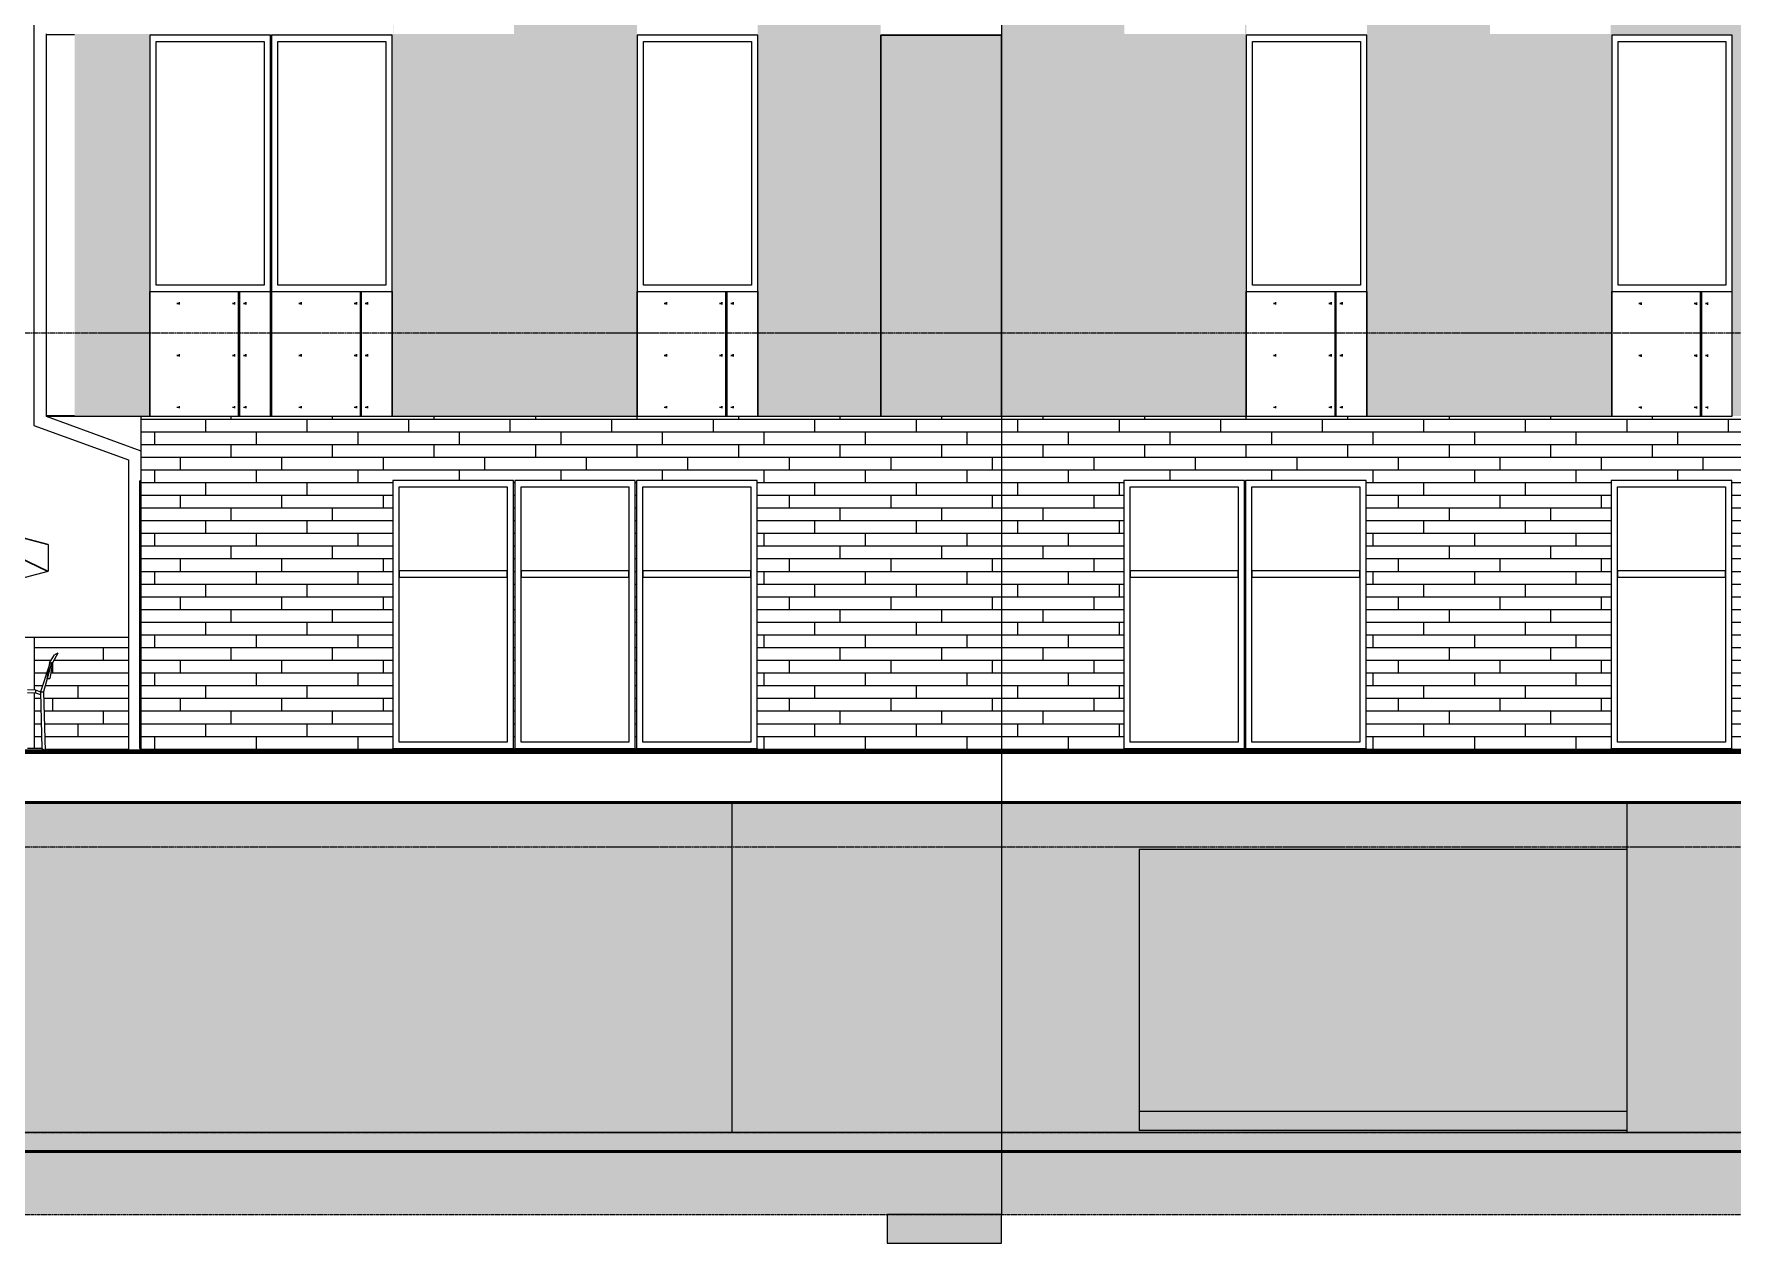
# Model space of a CAD drawing. Header units: inches. Extents: x -4169 to 1533, y -251 to 585.
# Drawn here: x -1073 to -538, y -155 to 226 of the extents above; entities that cross this region are included whole.
import ezdxf

# ---------------------------------------------------------------- set-up
doc = ezdxf.new("R2010")
doc.units = ezdxf.units.IN
doc.header["$MEASUREMENT"] = 0
doc.linetypes.add('Aligning Line 1_8_', pattern=[0.25, 0.125, -0.125])
doc.linetypes.add('Grid Line 1_2_', pattern=[0.875, 0.5, -0.125, 0.125, -0.125])
for name, color, linetype, lineweight in [('0-4', 10, 'Continuous', 5), ('A-FLOR', 192, 'Continuous', 13), ('A-FLOR-1', 250, 'Continuous', 50), ('A-FLOR-LEVL-1', 51, 'Grid Line 1_2_', 9), ('A-FLOR-PATT-1', 7, 'Continuous', 9), ('A-GENM', 5, 'Continuous', 9), ('A-WALL', 113, 'Continuous', 13), ('A-WALL-PATT-1', 111, 'Continuous', 9), ('C-BLDG-PADS-1', 8, 'Continuous', 9), ('C-BLDG-PADS-2', 10, 'Continuous', 13), ('C-TOPO', 7, 'Continuous', 9), ('C-TOPO-1', 250, 'Continuous', 50), ('G-ANNO-SYMB', 111, 'Aligning Line 1_8_', 9), ('G-ANNO-SYMB-1', 147, 'Aligning Line 1_8_', 9), ('G-ANNO-SYMB-2', 111, 'Continuous', 9), ('G-IMPT', 8, 'Continuous', 9), ('L-SITE', 91, 'Continuous', 9), ('S-FNDN', 32, 'Continuous', 13)]:
    doc.layers.add(name, color=color, linetype=linetype, lineweight=lineweight)
doc.layers.add('A-AREA-PATT-1', color=7, linetype='Continuous', lineweight=9, transparency=1)
pattern_1 = [(0, (0, 0), (24, 24), [24, -24]), (0, (0, 9), (24, 24), [24, -24]), (0, (0, 18), (24, 24), [24, -24]), (90, (3, 21), (-24, 24), [24, -24]), (90, (12, 21), (-24, 24), [24, -24]), (90, (21, 21), (-24, 24), [24, -24])]
pattern_2 = [(0, (-190.17, 108.3), (-38.4, 120.375), [0.392, -38.007]), (0, (-190.17, 108.7), (-38.4, 120.375), [0.392, -38.007]), (0, (-190.17, 124.66), (-38.4, 120.375), [0.392, -38.007]), (0, (-190.17, 125.05), (-38.4, 120.375), [0.392, -38.007]), (0, (-190.17, 141.02), (-38.4, 120.375), [0.392, -38.007]), (0, (-190.17, 141.41), (-38.4, 120.375), [0.392, -38.007]), (0, (-190.17, 157.38), (-38.4, 120.375), [0.392, -38.007]), (0, (-190.17, 157.77), (-38.4, 120.375), [0.392, -38.007]), (0, (-190.17, 173.73), (-38.4, 120.375), [0.392, -38.007]), (0, (-190.17, 174.12), (-38.4, 120.375), [0.392, -38.007]), (0, (-190.17, 190.09), (-38.4, 120.375), [0.392, -38.007]), (0, (-190.17, 190.48), (-38.4, 120.375), [0.392, -38.007]), (0, (-190.17, 206.45), (-38.4, 120.375), [0.392, -38.007]), (0, (-190.17, 206.84), (-38.4, 120.375), [0.392, -38.007]), (0, (-190.17, 222.8), (-38.4, 120.375), [0.392, -38.007]), (0, (-190.17, 223.2), (-38.4, 120.375), [0.392, -38.007]), (0, (-172.72, 108.3), (-38.4, 120.375), [0.392, -38.007]), (0, (-172.72, 108.7), (-38.4, 120.375), [0.392, -38.007]), (0, (-172.72, 124.66), (-38.4, 120.375), [0.392, -38.007]), (0, (-172.72, 125.05), (-38.4, 120.375), [0.392, -38.007]), (0, (-172.72, 141.02), (-38.4, 120.375), [0.392, -38.007]), (0, (-172.72, 141.41), (-38.4, 120.375), [0.392, -38.007]), (0, (-172.72, 157.38), (-38.4, 120.375), [0.392, -38.007]), (0, (-172.72, 157.77), (-38.4, 120.375), [0.392, -38.007]), (0, (-172.72, 173.73), (-38.4, 120.375), [0.392, -38.007]), (0, (-172.72, 174.12), (-38.4, 120.375), [0.392, -38.007]), (0, (-172.72, 190.09), (-38.4, 120.375), [0.392, -38.007]), (0, (-172.72, 190.48), (-38.4, 120.375), [0.392, -38.007]), (0, (-172.72, 206.45), (-38.4, 120.375), [0.392, -38.007]), (0, (-172.72, 206.84), (-38.4, 120.375), [0.392, -38.007]), (0, (-172.72, 222.8), (-38.4, 120.375), [0.392, -38.007]), (0, (-172.72, 223.2), (-38.4, 120.375), [0.392, -38.007]), (0, (-155.27, 108.3), (-38.4, 120.375), [0.392, -38.007]), (0, (-155.27, 108.7), (-38.4, 120.375), [0.392, -38.007]), (0, (-155.27, 124.66), (-38.4, 120.375), [0.392, -38.007]), (0, (-155.27, 125.05), (-38.4, 120.375), [0.392, -38.007]), (0, (-155.27, 141.02), (-38.4, 120.375), [0.392, -38.007]), (0, (-155.27, 141.41), (-38.4, 120.375), [0.392, -38.007]), (0, (-155.27, 157.38), (-38.4, 120.375), [0.392, -38.007]), (0, (-155.27, 157.77), (-38.4, 120.375), [0.392, -38.007]), (0, (-155.27, 173.73), (-38.4, 120.375), [0.392, -38.007]), (0, (-155.27, 174.12), (-38.4, 120.375), [0.392, -38.007]), (0, (-155.27, 190.09), (-38.4, 120.375), [0.392, -38.007]), (0, (-155.27, 190.48), (-38.4, 120.375), [0.392, -38.007]), (0, (-155.27, 206.45), (-38.4, 120.375), [0.392, -38.007]), (0, (-155.27, 206.84), (-38.4, 120.375), [0.392, -38.007]), (0, (-155.27, 222.8), (-38.4, 120.375), [0.392, -38.007]), (0, (-155.27, 223.2), (-38.4, 120.375), [0.392, -38.007]), (90, (-191.91, 105.75), (-38.4, 2e-15), [120, -0.375]), (90, (-191.533, 105.75), (-38.4, 2e-15), [120, -0.375]), (90, (-190.167, 108.304), (-38.4, 2e-15), [0.392, -119.982]), (90, (-190.167, 124.66), (-38.4, 2e-15), [0.392, -119.982]), (90, (-190.167, 141.018), (-38.4, 2e-15), [0.392, -119.982]), (90, (-190.167, 157.375), (-38.4, 2e-15), [0.392, -119.982]), (90, (-190.167, 173.732), (-38.4, 2e-15), [0.392, -119.982]), (90, (-190.167, 190.09), (-38.4, 2e-15), [0.393, -119.983]), (90, (-190.167, 206.447), (-38.4, 2e-15), [0.392, -119.982]), (90, (-190.167, 222.804), (-38.4, 2e-15), [0.392, -119.982]), (90, (-189.774, 108.304), (-38.4, 2e-15), [0.392, -119.982]), (90, (-189.774, 124.66), (-38.4, 2e-15), [0.392, -119.982]), (90, (-189.774, 141.018), (-38.4, 2e-15), [0.392, -119.982]), (90, (-189.774, 157.375), (-38.4, 2e-15), [0.392, -119.982]), (90, (-189.774, 173.732), (-38.4, 2e-15), [0.392, -119.982]), (90, (-189.774, 190.09), (-38.4, 2e-15), [0.393, -119.983]), (90, (-189.774, 206.447), (-38.4, 2e-15), [0.392, -119.982]), (90, (-189.774, 222.804), (-38.4, 2e-15), [0.392, -119.982]), (90, (-172.717, 108.304), (-38.4, 2e-15), [0.392, -119.982]), (90, (-172.717, 124.66), (-38.4, 2e-15), [0.392, -119.982]), (90, (-172.717, 141.018), (-38.4, 2e-15), [0.392, -119.982]), (90, (-172.717, 157.375), (-38.4, 2e-15), [0.392, -119.982]), (90, (-172.717, 173.732), (-38.4, 2e-15), [0.392, -119.982]), (90, (-172.717, 190.09), (-38.4, 2e-15), [0.393, -119.983]), (90, (-172.717, 206.447), (-38.4, 2e-15), [0.392, -119.982]), (90, (-172.717, 222.804), (-38.4, 2e-15), [0.392, -119.982]), (90, (-172.324, 108.304), (-38.4, 2e-15), [0.392, -119.982]), (90, (-172.324, 124.66), (-38.4, 2e-15), [0.392, -119.982]), (90, (-172.324, 141.018), (-38.4, 2e-15), [0.392, -119.982]), (90, (-172.324, 157.375), (-38.4, 2e-15), [0.392, -119.982]), (90, (-172.324, 173.732), (-38.4, 2e-15), [0.392, -119.982]), (90, (-172.324, 190.09), (-38.4, 2e-15), [0.393, -119.983]), (90, (-172.324, 206.447), (-38.4, 2e-15), [0.392, -119.982]), (90, (-172.324, 222.804), (-38.4, 2e-15), [0.392, -119.982]), (90, (-155.267, 108.304), (-38.4, 2e-15), [0.392, -119.982]), (90, (-155.267, 124.66), (-38.4, 2e-15), [0.392, -119.982]), (90, (-155.267, 141.018), (-38.4, 2e-15), [0.392, -119.982]), (90, (-155.267, 157.375), (-38.4, 2e-15), [0.392, -119.982]), (90, (-155.267, 173.732), (-38.4, 2e-15), [0.392, -119.982]), (90, (-155.267, 190.09), (-38.4, 2e-15), [0.393, -119.983]), (90, (-155.267, 206.447), (-38.4, 2e-15), [0.392, -119.982]), (90, (-155.267, 222.804), (-38.4, 2e-15), [0.392, -119.982]), (90, (-154.874, 108.304), (-38.4, 2e-15), [0.392, -119.982]), (90, (-154.874, 124.66), (-38.4, 2e-15), [0.392, -119.982]), (90, (-154.874, 141.018), (-38.4, 2e-15), [0.392, -119.982]), (90, (-154.874, 157.375), (-38.4, 2e-15), [0.392, -119.982]), (90, (-154.874, 173.732), (-38.4, 2e-15), [0.392, -119.982]), (90, (-154.874, 190.09), (-38.4, 2e-15), [0.393, -119.983]), (90, (-154.874, 206.447), (-38.4, 2e-15), [0.392, -119.982]), (90, (-154.874, 222.804), (-38.4, 2e-15), [0.392, -119.982]), (180, (-153.51, 105.38), (-38.4, 120.375), [38.025, -0.375]), (180, (-153.51, 105.75), (-38.4, 120.375), [38.025, -0.375])]
pattern_3 = [(0, (-1034.7082, 0.8), (0, 4), []), (90, (-1034.708, 0.8), (-8, 8), [4, -28]), (90, (-1018.708, 4.8), (-8, 8), [4, -28])]

# ---------------------------------------------------------------- blocks, each defined once
blk = doc.blocks.new('CTR - 2nd Phase_rvt-2-BUILDING ELEVATION - SOUTH')
at = {"layer": 'A-AREA-PATT-1'}
h = blk.add_hatch(color=256, dxfattribs=at)
h.paths.add_polyline_path([(9901.19, -120), (10665.06, -120), (10665.06, -119.75), (10668.06, -119.75), (10668.06, -120), (11151.06, -120), (11151.06, -119.75), (11166.19, -119.75), (11166.19, -16), (9901.19, -16), (9901.19, -61.77)], flags=0)
h.paths.add_polyline_path([(11838.19, -120), (11838.19, -16), (11180.39, -16), (11180.39, -120), (11358.06, -120), (11358.06, -119.75), (11364.06, -119.75), (11364.06, -120), (11786.18, -120), (11786.18, -32), (11826.18, -32), (11826.18, -120)], flags=0)
h.paths.add_polyline_path([(12077.19, -120), (12077.19, -16), (11856.19, -16), (11856.19, -119.75), (11873.59, -119.75), (11873.59, -120), (12054.06, -120), (12054.06, -119.75), (12057.06, -119.75), (12057.06, -120)], flags=0)
at = {"layer": 'A-FLOR-PATT-1'}
h = blk.add_hatch(dxfattribs=at)
h.set_pattern_fill('FP_29', color=256, style=0, pattern_type=2)
h.set_pattern_definition(pattern_1)
h.paths.add_polyline_path([(9897.39, -0.25), (9897.45, -0.25), (9897.39, 0), (12087.19, 0.01), (12087.19, 0.25), (9891.19, 0.25), (9891.19, -0.25), (9894.6, -0.25)], flags=0)
at = {"layer": 'A-FLOR-1'}
for p, q in [((12087.19, 0.25), (9891.19, 0.25)), ((12088.59, 0), (9897.39, 0)), ((9891.19, -0.25), (12087.19, -0.25)), ((9901.19, -16), (12077.19, -16))]:
    blk.add_line(p, q, dxfattribs=at)
at = {"layer": 'A-FLOR-LEVL-1'}
for p, q in [((9609.49, 132), (12558.48, 132)), ((9609.49, 0), (12558.48, 0)), ((9609.49, -30), (12558.48, -30)), ((9609.49, -120), (12558.48, -120))]:
    blk.add_line(p, q, dxfattribs=at)
blk = doc.blocks.new('CTR  - Topography_rvt-2-BUILDING ELEVATION - SOUTH')
at = {"layer": 'C-BLDG-PADS-1'}
h = blk.add_hatch(dxfattribs=at)
h.set_pattern_fill('FP_28', color=256, style=0, pattern_type=2)
h.set_pattern_definition([(50, (0, 0), (27.5427, -2.40992), [2.88, -31.68]), (355, (0, 0), (-5.327844, 28.884266), [2.304, -25.344]), (100.451, (2.295, -0.2), (22.215316, 26.47393), [2.448, -26.924]), (46.184, (0, 7.68), (40.98187, -6.35642), [4.32, -47.52]), (96.636, (3.415, 7.15), (35.89075, 37.40619), [3.671, -40.386]), (351.184, (0, 7.68), (35.89097, 37.40622), [3.456, -38.016]), (21, (3.84, 5.76), (22.921036, -15.46073), [2.88, -31.68]), (326, (3.84, 5.76), (9.34353, 27.84574), [2.304, -25.344]), (71.451, (5.75, 4.472), (32.26477, 12.38442), [2.448, -26.924]), (37.5, (0, 0), (0.466855, 12.782707), [1.267, -23.77, 1.267, -24.461, -25.44]), (37.5, (0, 0), (0.466855, 12.782707), [-50.765, 1.267, -24.173]), (7.5, (0, 0), (10.10159, 15.14509), [1.267, -13.402, 1.267, -23.194, -9.696]), (7.5, (0, 0), (10.10159, 15.14509), [-39.13, 1.267, -8.429]), (327.5, (-8.563, 0), (20.499161, -0.86578), [1.267, -8.333, 1.267, -28.685, -39.744]), (327.5, (-8.563, 0), (20.499161, -0.86578), [-39.552, 1.267, -38.477]), (317.5, (-12.403, 0), (22.39478, 3.844288), [1.267, -11.213, 1.267, -18.624, -28.224]), (317.5, (-12.403, 0), (22.39478, 3.844288), [-32.371, 1.267, -26.957])])
h.paths.add_polyline_path([(12031.23, -126), (12087.19, -126), (12087.19, -120), (9891.19, -120), (9891.19, -126), (11945.12, -126)], flags=0)
at = {"layer": 'C-TOPO'}
h = blk.add_hatch(dxfattribs=at)
h.set_pattern_fill('FP_47', color=256, style=0, pattern_type=2)
h.set_pattern_definition(pattern_1)
h.paths.add_polyline_path([(11084.01, -145.87), (12087.19, -145.87), (12087.19, -126.01), (9891.19, -126.01), (9891.19, -145.87), (10997.9, -145.87)], flags=0)
at = {"layer": 'A-FLOR-LEVL-1'}
for p, q in [((9609.49, 0), (12558.48, 0)), ((9609.49, -120), (12558.48, -120))]:
    blk.add_line(p, q, dxfattribs=at)
at = {"layer": 'C-BLDG-PADS-2'}
for p, q in [((12087.19, -120), (9891.19, -120)), ((9891.19, -126), (12087.19, -126))]:
    blk.add_line(p, q, dxfattribs=at)
at = {"layer": 'C-TOPO'}
blk.add_line((12079.87, -126.01), (9891.19, -126.01), dxfattribs=at)
at = {"layer": 'C-TOPO-1'}
blk.add_line((9891.19, -126.01), (12079.87, -126.01), dxfattribs=at)
at = {"layer": 'G-ANNO-SYMB-1'}
blk.add_line((9742.88, 0), (12461.78, 0), dxfattribs=at)
blk = doc.blocks.new('CTR - 1st Phase - Common Walls_rvt-2-BUILDING ELEVATION - SOUTH')
at = {"layer": 'A-FLOR-LEVL-1'}
for p, q in [((9609.49, 132), (12558.48, 132)), ((9609.49, 0), (12558.48, 0)), ((9609.49, -30), (12558.48, -30)), ((9609.49, -120), (12558.48, -120))]:
    blk.add_line(p, q, dxfattribs=at)
at = {"layer": 'G-ANNO-SYMB-1'}
blk.add_line((9706.24, 0), (12461.78, 0), dxfattribs=at)
blk = doc.blocks.new('_THE_ WINDOW _ DOOR - Window - 2nd _ 3rd Floors-V18-BUILDING ELEVATION - SOUTH')
at = {"layer": 'A-GENM'}
h = blk.add_hatch(dxfattribs=at)
h.set_pattern_fill('FP_39', color=256, style=0, pattern_type=2)
h.set_pattern_definition([(0, (12087.74, 163.18), (-38.4, 120.38), [0.392, -38.007]), (0, (12087.74, 163.57), (-38.4, 120.38), [0.392, -38.007]), (0, (12087.74, 179.54), (-38.4, 120.38), [0.392, -38.007]), (0, (12087.74, 179.93), (-38.4, 120.38), [0.392, -38.007]), (0, (12087.74, 195.89), (-38.4, 120.38), [0.392, -38.007]), (0, (12087.74, 196.29), (-38.4, 120.38), [0.392, -38.007]), (0, (12087.74, 212.25), (-38.4, 120.38), [0.392, -38.007]), (0, (12087.74, 212.64), (-38.4, 120.38), [0.392, -38.007]), (0, (12087.74, 228.61), (-38.4, 120.38), [0.392, -38.007]), (0, (12087.74, 229), (-38.4, 120.38), [0.392, -38.007]), (0, (12087.74, 244.96), (-38.4, 120.38), [0.392, -38.007]), (0, (12087.74, 245.36), (-38.4, 120.375), [0.392, -38.007]), (0, (12087.74, 261.32), (-38.4, 120.375), [0.392, -38.007]), (0, (12087.74, 261.71), (-38.4, 120.375), [0.392, -38.007]), (0, (12087.74, 277.68), (-38.4, 120.375), [0.392, -38.007]), (0, (12087.74, 278.07), (-38.4, 120.375), [0.392, -38.007]), (0, (12105.19, 163.18), (-38.4, 120.38), [0.392, -38.007]), (0, (12105.19, 163.57), (-38.4, 120.38), [0.392, -38.007]), (0, (12105.19, 179.54), (-38.4, 120.38), [0.392, -38.007]), (0, (12105.19, 179.93), (-38.4, 120.38), [0.392, -38.007]), (0, (12105.19, 195.89), (-38.4, 120.38), [0.392, -38.007]), (0, (12105.19, 196.29), (-38.4, 120.38), [0.392, -38.007]), (0, (12105.19, 212.25), (-38.4, 120.38), [0.392, -38.007]), (0, (12105.19, 212.64), (-38.4, 120.38), [0.392, -38.007]), (0, (12105.19, 228.61), (-38.4, 120.38), [0.392, -38.007]), (0, (12105.19, 229), (-38.4, 120.38), [0.392, -38.007]), (0, (12105.19, 244.96), (-38.4, 120.375), [0.392, -38.007]), (0, (12105.19, 245.36), (-38.4, 120.375), [0.392, -38.007]), (0, (12105.19, 261.32), (-38.4, 120.375), [0.392, -38.007]), (0, (12105.19, 261.71), (-38.4, 120.375), [0.392, -38.007]), (0, (12105.19, 277.68), (-38.4, 120.375), [0.392, -38.007]), (0, (12105.19, 278.07), (-38.4, 120.375), [0.392, -38.007]), (0, (12122.64, 163.18), (-38.4, 120.38), [0.392, -38.007]), (0, (12122.64, 163.57), (-38.4, 120.38), [0.392, -38.007]), (0, (12122.64, 179.54), (-38.4, 120.38), [0.392, -38.007]), (0, (12122.64, 179.93), (-38.4, 120.38), [0.392, -38.007]), (0, (12122.64, 195.89), (-38.4, 120.38), [0.392, -38.007]), (0, (12122.64, 196.29), (-38.4, 120.38), [0.392, -38.007]), (0, (12122.64, 212.25), (-38.4, 120.38), [0.392, -38.007]), (0, (12122.64, 212.64), (-38.4, 120.38), [0.392, -38.007]), (0, (12122.64, 228.61), (-38.4, 120.38), [0.392, -38.007]), (0, (12122.64, 229), (-38.4, 120.38), [0.392, -38.007]), (0, (12122.64, 244.96), (-38.4, 120.375), [0.392, -38.007]), (0, (12122.64, 245.36), (-38.4, 120.375), [0.392, -38.007]), (0, (12122.64, 261.32), (-38.4, 120.375), [0.392, -38.007]), (0, (12122.64, 261.71), (-38.4, 120.375), [0.392, -38.007]), (0, (12122.64, 277.68), (-38.4, 120.375), [0.392, -38.007]), (0, (12122.64, 278.07), (-38.4, 120.375), [0.392, -38.007]), (90, (12086.002, 160.625), (-38.4, 2e-15), [120, -0.375]), (90, (12086.377, 160.625), (-38.4, 2e-15), [120, -0.375]), (90, (12087.743, 163.18), (-38.4, 2e-15), [0.392, -119.982]), (90, (12087.743, 179.536), (-38.4, 2e-15), [0.392, -119.982]), (90, (12087.743, 195.893), (-38.4, 2e-15), [0.392, -119.982]), (90, (12087.743, 212.25), (-38.4, 2e-15), [0.392, -119.982]), (90, (12087.743, 228.607), (-38.4, 2e-15), [0.392, -119.982]), (90, (12087.743, 244.964), (-38.4, 2e-15), [0.392, -119.982]), (90, (12087.743, 261.322), (-38.4, 2e-15), [0.392, -119.982]), (90, (12087.743, 277.68), (-38.4, 2e-15), [0.392, -119.982]), (90, (12088.136, 163.18), (-38.4, 2e-15), [0.392, -119.982]), (90, (12088.136, 179.536), (-38.4, 2e-15), [0.392, -119.982]), (90, (12088.136, 195.893), (-38.4, 2e-15), [0.392, -119.982]), (90, (12088.136, 212.25), (-38.4, 2e-15), [0.392, -119.982]), (90, (12088.136, 228.607), (-38.4, 2e-15), [0.392, -119.982]), (90, (12088.136, 244.964), (-38.4, 2e-15), [0.392, -119.982]), (90, (12088.136, 261.322), (-38.4, 2e-15), [0.392, -119.982]), (90, (12088.136, 277.68), (-38.4, 2e-15), [0.392, -119.982]), (90, (12105.193, 163.18), (-38.4, 2e-15), [0.392, -119.982]), (90, (12105.193, 179.536), (-38.4, 2e-15), [0.392, -119.982]), (90, (12105.193, 195.893), (-38.4, 2e-15), [0.392, -119.982]), (90, (12105.193, 212.25), (-38.4, 2e-15), [0.392, -119.982]), (90, (12105.193, 228.607), (-38.4, 2e-15), [0.392, -119.982]), (90, (12105.193, 244.964), (-38.4, 2e-15), [0.392, -119.982]), (90, (12105.193, 261.322), (-38.4, 2e-15), [0.392, -119.982]), (90, (12105.193, 277.68), (-38.4, 2e-15), [0.392, -119.982]), (90, (12105.586, 163.18), (-38.4, 2e-15), [0.392, -119.982]), (90, (12105.586, 179.536), (-38.4, 2e-15), [0.392, -119.982]), (90, (12105.586, 195.893), (-38.4, 2e-15), [0.392, -119.982]), (90, (12105.586, 212.25), (-38.4, 2e-15), [0.392, -119.982]), (90, (12105.586, 228.607), (-38.4, 2e-15), [0.392, -119.982]), (90, (12105.586, 244.964), (-38.4, 2e-15), [0.392, -119.982]), (90, (12105.586, 261.322), (-38.4, 2e-15), [0.392, -119.982]), (90, (12105.586, 277.68), (-38.4, 2e-15), [0.392, -119.982]), (90, (12122.643, 163.18), (-38.4, 2e-15), [0.392, -119.982]), (90, (12122.643, 179.536), (-38.4, 2e-15), [0.392, -119.982]), (90, (12122.643, 195.893), (-38.4, 2e-15), [0.392, -119.982]), (90, (12122.643, 212.25), (-38.4, 2e-15), [0.392, -119.982]), (90, (12122.643, 228.607), (-38.4, 2e-15), [0.392, -119.982]), (90, (12122.643, 244.964), (-38.4, 2e-15), [0.392, -119.982]), (90, (12122.643, 261.322), (-38.4, 2e-15), [0.392, -119.982]), (90, (12122.643, 277.68), (-38.4, 2e-15), [0.392, -119.982]), (90, (12123.036, 163.18), (-38.4, 2e-15), [0.392, -119.982]), (90, (12123.036, 179.536), (-38.4, 2e-15), [0.392, -119.982]), (90, (12123.036, 195.893), (-38.4, 2e-15), [0.392, -119.982]), (90, (12123.036, 212.25), (-38.4, 2e-15), [0.392, -119.982]), (90, (12123.036, 228.607), (-38.4, 2e-15), [0.392, -119.982]), (90, (12123.036, 244.964), (-38.4, 2e-15), [0.392, -119.982]), (90, (12123.036, 261.322), (-38.4, 2e-15), [0.392, -119.982]), (90, (12123.036, 277.68), (-38.4, 2e-15), [0.392, -119.982]), (180, (12124.4, 160.25), (-38.4, 120.38), [38.025, -0.375]), (180, (12124.4, 160.62), (-38.4, 120.38), [38.025, -0.375])])
h.paths.add_polyline_path([(12082.4, 105.75), (12086, 105.77), (12086, 145), (12047.98, 145), (12047.98, 105.75), (12081.71, 105.75)], flags=0)
for p, q in [((12086, 225.75), (12047.98, 225.75)), ((12047.98, 225.75), (12047.98, 145)), ((12086, 145), (12086, 225.75)), ((12049.98, 147), (12049.98, 223.75)), ((12049.98, 223.75), (12084, 223.75)), ((12084, 223.75), (12084, 147)), ((12047.98, 145), (12047.98, 105.75)), ((12047.98, 145), (12086, 145)), ((12084, 147), (12049.98, 147)), ((12086, 105.75), (12086, 145)), ((12047.98, 105.75), (12086, 105.75))]:
    blk.add_line(p, q, dxfattribs=at)
blk = doc.blocks.new('_THE_ WINDOW _ DOOR - Window - 2nd _ 3rd Floors-1942382-BUILDING ELEVATION - SOUTH')
at = {"layer": 'A-GENM'}
h = blk.add_hatch(dxfattribs=at)
h.set_pattern_fill('FP_40', color=256, style=0, pattern_type=2)
h.set_pattern_definition([(180, (11278.24, 163.18), (38.4, 120.38), [0.392, -38.007]), (180, (11278.24, 163.57), (38.4, 120.38), [0.392, -38.007]), (180, (11278.24, 179.54), (38.4, 120.38), [0.392, -38.007]), (180, (11278.24, 179.93), (38.4, 120.38), [0.392, -38.007]), (180, (11278.24, 195.89), (38.4, 120.38), [0.392, -38.007]), (180, (11278.24, 196.29), (38.4, 120.38), [0.392, -38.007]), (180, (11278.24, 212.25), (38.4, 120.38), [0.392, -38.007]), (180, (11278.24, 212.64), (38.4, 120.38), [0.392, -38.007]), (180, (11278.24, 228.61), (38.4, 120.38), [0.392, -38.007]), (180, (11278.24, 229), (38.4, 120.38), [0.392, -38.007]), (180, (11278.24, 244.96), (38.4, 120.38), [0.392, -38.007]), (180, (11278.24, 245.36), (38.4, 120.375), [0.392, -38.007]), (180, (11278.24, 261.32), (38.4, 120.375), [0.392, -38.007]), (180, (11278.24, 261.71), (38.4, 120.375), [0.392, -38.007]), (180, (11278.24, 277.68), (38.4, 120.375), [0.392, -38.007]), (180, (11278.24, 278.07), (38.4, 120.375), [0.392, -38.007]), (180, (11260.79, 163.18), (38.4, 120.38), [0.392, -38.007]), (180, (11260.79, 163.57), (38.4, 120.38), [0.392, -38.007]), (180, (11260.79, 179.54), (38.4, 120.38), [0.392, -38.007]), (180, (11260.79, 179.93), (38.4, 120.38), [0.392, -38.007]), (180, (11260.79, 195.89), (38.4, 120.38), [0.392, -38.007]), (180, (11260.79, 196.29), (38.4, 120.38), [0.392, -38.007]), (180, (11260.79, 212.25), (38.4, 120.38), [0.392, -38.007]), (180, (11260.79, 212.64), (38.4, 120.38), [0.392, -38.007]), (180, (11260.79, 228.61), (38.4, 120.38), [0.392, -38.007]), (180, (11260.79, 229), (38.4, 120.38), [0.392, -38.007]), (180, (11260.79, 244.96), (38.4, 120.375), [0.392, -38.007]), (180, (11260.79, 245.36), (38.4, 120.375), [0.392, -38.007]), (180, (11260.79, 261.32), (38.4, 120.375), [0.392, -38.007]), (180, (11260.79, 261.71), (38.4, 120.375), [0.392, -38.007]), (180, (11260.79, 277.68), (38.4, 120.375), [0.392, -38.007]), (180, (11260.79, 278.07), (38.4, 120.375), [0.392, -38.007]), (180, (11243.34, 163.18), (38.4, 120.38), [0.392, -38.007]), (180, (11243.34, 163.57), (38.4, 120.38), [0.392, -38.007]), (180, (11243.34, 179.54), (38.4, 120.38), [0.392, -38.007]), (180, (11243.34, 179.93), (38.4, 120.38), [0.392, -38.007]), (180, (11243.34, 195.89), (38.4, 120.38), [0.392, -38.007]), (180, (11243.34, 196.29), (38.4, 120.38), [0.392, -38.007]), (180, (11243.34, 212.25), (38.4, 120.38), [0.392, -38.007]), (180, (11243.34, 212.64), (38.4, 120.38), [0.392, -38.007]), (180, (11243.34, 228.61), (38.4, 120.38), [0.392, -38.007]), (180, (11243.34, 229), (38.4, 120.38), [0.392, -38.007]), (180, (11243.34, 244.96), (38.4, 120.375), [0.392, -38.007]), (180, (11243.34, 245.36), (38.4, 120.375), [0.392, -38.007]), (180, (11243.34, 261.32), (38.4, 120.375), [0.392, -38.007]), (180, (11243.34, 261.71), (38.4, 120.375), [0.392, -38.007]), (180, (11243.34, 277.68), (38.4, 120.375), [0.392, -38.007]), (180, (11243.34, 278.07), (38.4, 120.375), [0.392, -38.007]), (90, (11279.977, 160.625), (38.4, -2e-15), [120, -0.375]), (90, (11279.602, 160.625), (38.4, -2e-15), [120, -0.375]), (90, (11278.236, 163.18), (38.4, -2e-15), [0.392, -119.982]), (90, (11278.236, 179.536), (38.4, -2e-15), [0.392, -119.982]), (90, (11278.236, 195.893), (38.4, -2e-15), [0.392, -119.982]), (90, (11278.236, 212.25), (38.4, -2e-15), [0.392, -119.982]), (90, (11278.236, 228.607), (38.4, -2e-15), [0.392, -119.982]), (90, (11278.236, 244.964), (38.4, -2e-15), [0.392, -119.982]), (90, (11278.236, 261.322), (38.4, -2e-15), [0.392, -119.982]), (90, (11278.236, 277.68), (38.4, -2e-15), [0.392, -119.982]), (90, (11277.843, 163.18), (38.4, -2e-15), [0.392, -119.982]), (90, (11277.843, 179.536), (38.4, -2e-15), [0.392, -119.982]), (90, (11277.843, 195.893), (38.4, -2e-15), [0.392, -119.982]), (90, (11277.843, 212.25), (38.4, -2e-15), [0.392, -119.982]), (90, (11277.843, 228.607), (38.4, -2e-15), [0.392, -119.982]), (90, (11277.843, 244.964), (38.4, -2e-15), [0.392, -119.982]), (90, (11277.843, 261.322), (38.4, -2e-15), [0.392, -119.982]), (90, (11277.843, 277.68), (38.4, -2e-15), [0.392, -119.982]), (90, (11260.786, 163.18), (38.4, -2e-15), [0.392, -119.982]), (90, (11260.786, 179.536), (38.4, -2e-15), [0.392, -119.982]), (90, (11260.786, 195.893), (38.4, -2e-15), [0.392, -119.982]), (90, (11260.786, 212.25), (38.4, -2e-15), [0.392, -119.982]), (90, (11260.786, 228.607), (38.4, -2e-15), [0.392, -119.982]), (90, (11260.786, 244.964), (38.4, -2e-15), [0.392, -119.982]), (90, (11260.786, 261.322), (38.4, -2e-15), [0.392, -119.982]), (90, (11260.786, 277.68), (38.4, -2e-15), [0.392, -119.982]), (90, (11260.393, 163.18), (38.4, -2e-15), [0.392, -119.982]), (90, (11260.393, 179.536), (38.4, -2e-15), [0.392, -119.982]), (90, (11260.393, 195.893), (38.4, -2e-15), [0.392, -119.982]), (90, (11260.393, 212.25), (38.4, -2e-15), [0.392, -119.982]), (90, (11260.393, 228.607), (38.4, -2e-15), [0.392, -119.982]), (90, (11260.393, 244.964), (38.4, -2e-15), [0.392, -119.982]), (90, (11260.393, 261.322), (38.4, -2e-15), [0.392, -119.982]), (90, (11260.393, 277.68), (38.4, -2e-15), [0.392, -119.982]), (90, (11243.336, 163.18), (38.4, -2e-15), [0.392, -119.982]), (90, (11243.336, 179.536), (38.4, -2e-15), [0.392, -119.982]), (90, (11243.336, 195.893), (38.4, -2e-15), [0.392, -119.982]), (90, (11243.336, 212.25), (38.4, -2e-15), [0.392, -119.982]), (90, (11243.336, 228.607), (38.4, -2e-15), [0.392, -119.982]), (90, (11243.336, 244.964), (38.4, -2e-15), [0.392, -119.982]), (90, (11243.336, 261.322), (38.4, -2e-15), [0.392, -119.982]), (90, (11243.336, 277.68), (38.4, -2e-15), [0.392, -119.982]), (90, (11242.943, 163.18), (38.4, -2e-15), [0.392, -119.982]), (90, (11242.943, 179.536), (38.4, -2e-15), [0.392, -119.982]), (90, (11242.943, 195.893), (38.4, -2e-15), [0.392, -119.982]), (90, (11242.943, 212.25), (38.4, -2e-15), [0.392, -119.982]), (90, (11242.943, 228.607), (38.4, -2e-15), [0.392, -119.982]), (90, (11242.943, 244.964), (38.4, -2e-15), [0.392, -119.982]), (90, (11242.943, 261.322), (38.4, -2e-15), [0.392, -119.982]), (90, (11242.943, 277.68), (38.4, -2e-15), [0.392, -119.982]), (0, (11241.58, 160.25), (38.4, 120.38), [38.025, -0.375]), (0, (11241.58, 160.62), (38.4, 120.38), [38.025, -0.375])])
h.paths.add_polyline_path([(11287.89, 105.75), (11318, 105.75), (11318, 145), (11279.98, 145), (11279.98, 105.75), (11285.91, 105.75)], flags=0)
for p, q in [((11279.98, 225.75), (11279.98, 145)), ((11318, 225.75), (11279.98, 225.75)), ((11318, 145), (11318, 225.75)), ((11281.98, 223.75), (11316, 223.75)), ((11281.98, 147), (11281.98, 223.75)), ((11316, 223.75), (11316, 147)), ((11279.98, 145), (11279.98, 105.75)), ((11279.98, 145), (11318, 145)), ((11316, 147), (11281.98, 147)), ((11318, 105.75), (11318, 145)), ((11279.98, 105.75), (11318, 105.75))]:
    blk.add_line(p, q, dxfattribs=at)
blk = doc.blocks.new('_THE_ WINDOW _ DOOR - hvac panel-1942376-BUILDING ELEVATION - SOUTH')
at = {"layer": 'A-GENM'}
h = blk.add_hatch(dxfattribs=at)
h.set_pattern_fill('FP_41', color=256, style=0, pattern_type=2)
h.set_pattern_definition([(180, (10255.989, 170.437), (-1, 1), [0.5, -1.5]), (90, (10255.739, 170.187), (1, 1), [0.5, -1.5])])
h.paths.add_polyline_path([(10243.18, 105.75), (10281.2, 105.75), (10281.2, 225.75), (10243.18, 225.75), (10243.18, 106.12)], flags=0)
for p, q in [((10243.18, 225.75), (10243.18, 105.75)), ((10281.2, 225.75), (10243.18, 225.75)), ((10281.2, 105.75), (10281.2, 225.75)), ((10243.18, 105.75), (10281.2, 105.75))]:
    blk.add_line(p, q, dxfattribs=at)
blk = doc.blocks.new('Outdoor Table01 - 02ZUTB01_dwg-V26-BUILDING ELEVATION - SOUTH')
at = {"layer": 'G-IMPT'}
for p, q in [((9941.79, 75.5), (9902.79, 56.82)), ((9941.79, 75.5), (9902.79, 65.24)), ((9941.79, 75.5), (9902.9, 65.31)), ((9941.79, 75.5), (9902.9, 56.75)), ((9941.79, 75.5), (9925.53, 71.26)), ((9941.79, 75.5), (9925.53, 50.8)), ((9941.79, 75.5), (9925.79, 50.77)), ((9980.79, 65.24), (9941.79, 75.5)), ((9941.79, 75.5), (9980.79, 56.82)), ((9941.79, 75.5), (9957.79, 50.77)), ((9941.79, 75.5), (9958.05, 71.26)), ((9941.79, 75.5), (9980.68, 65.31)), ((9941.79, 75.5), (9980.68, 56.75)), ((9941.79, 75.5), (9958.05, 50.8)), ((9902.9, 65.31), (9925.53, 71.26)), ((9933, 71.29), (9933.06, 71.29)), ((9939.02, 71.29), (9939.07, 71.29)), ((9944.51, 71.29), (9944.56, 71.29)), ((9950.52, 71.29), (9950.58, 71.29)), ((9958.05, 71.26), (9980.68, 65.31)), ((9902.79, 56.82), (9902.79, 65.24)), ((9980.79, 65.24), (9980.79, 56.82)), ((9925.53, 50.8), (9902.9, 56.75)), ((9980.68, 56.75), (9958.05, 50.8)), ((9957.79, 50.77), (9925.79, 50.77)), ((9941.79, 49.5), (9941.79, 50.77)), ((9941.79, 49.5), (9941.79, 50.77)), ((9941.79, 36), (9941.79, 49.5)), ((9941.79, 36), (9941.79, 49.5)), ((9981.01, 27.15), (9978.29, 18.83)), ((9981.79, 28), (9979.29, 18.83)), ((9981.16, 28), (9980.29, 23)), ((9981.29, 28), (9981.03, 27.21)), ((9981.16, 28), (9982.77, 30.5)), ((9981.29, 28), (9981.16, 28)), ((9981.29, 28), (9981.79, 28)), ((9982.16, 28), (9981.29, 23)), ((9982.16, 28), (9981.79, 28)), ((9983.77, 31), (9982.16, 28)), ((9983.77, 31), (9982.77, 30.5)), ((9980.29, 23), (9980.35, 23)), ((9980.43, 23), (9981.29, 23)), ((9974.19, 19.58), (9976.79, 19.48)), ((9974.19, 18.58), (9976.79, 18.48)), ((9976.79, 19.48), (9978.29, 18.83)), ((9976.79, 19.48), (9976.79, 18.48)), ((9976.79, 18.48), (9978.31, 17.98)), ((9978.29, 18.83), (9978.79, 1)), ((9978.29, 18.83), (9979.29, 18.83)), ((9979.29, 18.83), (9979.78, 0.25)), ((9978.79, 1), (9974.19, 1)), ((9979.54, 0.25), (9978.79, 1))]:
    blk.add_line(p, q, dxfattribs=at)
blk = doc.blocks.new('Outdoor Table01 - Outdoor Table01-V27-BUILDING ELEVATION - SOUTH')
blk.add_blockref('Outdoor Table01 - 02ZUTB01_dwg-V26-BUILDING ELEVATION - SOUTH', (0, 0))
blk = doc.blocks.new('_THE_ WINDOW _ DOOR - Window - 1st Floor-1942391-BUILDING ELEVATION - SOUTH')
at = {"layer": 'A-GENM'}
for p, q in [((10009.59, 1), (10009.59, 85.37)), ((10010.09, 85.37), (10009.59, 85.37)), ((10009.59, 1), (10010.09, 1))]:
    blk.add_line(p, q, dxfattribs=at)
blk = doc.blocks.new('_THE_ WINDOW _ DOOR - Window - 1st Floor-1942390-BUILDING ELEVATION - SOUTH')
at = {"layer": 'A-GENM'}
for p, q in [((11894.38, 85.38), (11894.38, 1)), ((11932.4, 85.38), (11894.38, 85.38)), ((11896.38, 83.38), (11930.4, 83.38)), ((11896.38, 3), (11896.38, 83.38)), ((11930.4, 83.38), (11930.4, 3)), ((11932.4, 1), (11932.4, 85.38)), ((11930.4, 57), (11896.38, 57)), ((11896.38, 57), (11896.38, 55)), ((11896.38, 55), (11930.4, 55)), ((11930.4, 55), (11930.4, 57)), ((11894.38, 1), (11894.38, 0.5)), ((11894.38, 1), (11932.4, 1)), ((11894.38, 0.5), (11932.4, 0.5)), ((11930.4, 3), (11896.38, 3)), ((11932.4, 0.5), (11932.4, 1))]:
    blk.add_line(p, q, dxfattribs=at)
blk = doc.blocks.new('077123 - Manufactured Gutters and Downspouts - 077123 - Manufactured Gutters and Downspouts-2003419-BUILDING ELEVATION - SOUTH')
at = {"layer": 'A-GENM'}
for p, q in [((9969.52, 413.51), (9980.19, 413.51)), ((9969.52, 413.51), (9969.52, 395.11)), ((9969.52, 395.11), (9972.88, 384.1)), ((9980.19, 395.11), (9969.52, 395.11)), ((9972.88, 384.1), (9980.19, 384.1)), ((9976.21, 365.5), (9976.21, 384.1)), ((9976.21, 353.15), (9976.21, 365.5)), ((9976.21, 365.5), (9980.19, 365.5)), ((9980.19, 353.15), (9976.21, 353.15)), ((9976.21, 353.15), (9976.21, 102.78)), ((9976.21, 353.15), (9980.19, 353.15)), ((9976.21, 102.78), (10006.09, 91.91)), ((9980.21, 105.58), (9980.21, 105.75)), ((10010.09, 94.71), (9980.21, 105.58)), ((10006.09, 91.91), (10006.09, 0.25))]:
    blk.add_line(p, q, dxfattribs=at)
blk = doc.blocks.new('Section - 3_32_ x 3_8_-54337-BUILDING ELEVATION - SOUTH')
at = {"layer": 'G-ANNO-SYMB-2'}
blk.add_hatch(color=256, dxfattribs=at).paths.add_polyline_path([(10245.19, -145.84), (10281.19, -145.84), (10281.19, -154.84), (10245.19, -154.84)], flags=0)
for p, q in [((10245.19, -145.84), (10245.19, -154.84)), ((10281.19, -145.84), (10245.19, -145.84)), ((10281.19, -154.84), (10281.19, -145.84)), ((10245.19, -154.84), (10281.19, -154.84))]:
    blk.add_line(p, q, dxfattribs=at)

msp = doc.modelspace()

# ---------------------------------------------------------------- hatches: boundary and pattern name
at = {"layer": 'A-WALL-PATT-1'}
h = msp.add_hatch(dxfattribs=at)
h.set_pattern_fill('FP_34', color=256, style=0, pattern_type=2)
h.set_pattern_definition(pattern_2)
h.paths.add_polyline_path([(-1060.05, 105.75), (-1036.33, 105.75), (-1036.33, 225.75), (-998.31, 225.75), (-998.31, 105.75), (-997.93, 105.75), (-997.93, 225.75), (-959.91, 225.75), (-959.91, 105.75), (-882.73, 105.75), (-882.73, 225.75), (-844.71, 225.75), (-844.71, 105.75), (-805.93, 105.75), (-805.93, 225.75), (-767.91, 225.75), (-767.91, 105.75), (-690.73, 105.75), (-690.73, 225.75), (-652.71, 225.75), (-652.71, 105.75), (-575.53, 105.75), (-575.53, 225.75), (-537.51, 225.75), (-537.51, 105.75), (-498.73, 105.75), (-498.73, 225.75), (-460.71, 225.75), (-460.71, 105.75), (-421.93, 105.75), (-421.93, 225.75), (-383.91, 225.75), (-383.91, 105.75), (-383.53, 105.75), (-383.53, 225.75), (-345.51, 225.75), (-345.51, 105.75), (-306.73, 105.75), (-306.73, 225.75), (-268.71, 225.75), (-268.71, 105.75), (-268.33, 105.75), (-268.33, 225.75), (-230.31, 225.75), (-230.31, 105.75), (-197.72, 105.75), (-197.72, 226.12), (-306.92, 226.12), (-306.92, 346.12), (-197.72, 346.12), (-197.72, 346.5), (-1060.05, 346.5), (-1060.05, 346.12), (-959.72, 346.12), (-959.72, 226.12), (-1060.05, 226.12), (-1060.05, 106.44)], flags=0)
h.paths.add_polyline_path([(-309.54, 226.12), (-345.13, 226.12), (-345.13, 346.12), (-307.11, 346.12), (-307.11, 226.12), (-309.11, 226.12)], flags=0)
h.paths.add_polyline_path([(-383.91, 226.12), (-421.93, 226.12), (-421.93, 346.12), (-383.91, 346.12), (-383.91, 265.37)], flags=0)
h.paths.add_polyline_path([(-921.51, 226.12), (-959.53, 226.12), (-959.53, 346.12), (-921.51, 346.12), (-921.51, 265.37)], flags=0)
h.paths.add_polyline_path([(-846.71, 226.12), (-882.73, 226.12), (-882.73, 346.12), (-844.71, 346.12), (-844.71, 226.12)], flags=0)
h.paths.add_polyline_path([(-496.73, 226.12), (-498.73, 226.12), (-498.73, 346.12), (-460.71, 346.12), (-460.71, 226.12), (-481.77, 226.12)], flags=0)
h.paths.add_polyline_path([(-613.93, 226.12), (-613.93, 346.12), (-575.91, 346.12), (-575.91, 226.12)], flags=0)
h.paths.add_polyline_path([(-653.99, 226.12), (-690.73, 226.12), (-690.73, 346.12), (-652.71, 346.12), (-652.71, 226.12)], flags=0)
h.paths.add_polyline_path([(-729.13, 226.12), (-729.13, 346.12), (-691.11, 346.08), (-691.11, 226.12)], flags=0)
h.paths.add_polyline_path([(-767.91, 226.12), (-805.93, 226.12), (-805.93, 346.12), (-767.91, 346.12), (-767.91, 261.75)], flags=0)
h = msp.add_hatch(dxfattribs=at)
h.set_pattern_fill('FP_34', color=256, style=0, pattern_type=2)
h.set_pattern_definition(pattern_2)
h.paths.add_polyline_path([(-1063.01, 105.75), (-1060.05, 105.75), (-1060.05, 226.12), (-1068.92, 226.12), (-1068.92, 105.75)], flags=0)
h = msp.add_hatch(dxfattribs=at)
h.set_pattern_fill('FP_51', color=256, style=0, pattern_type=2)
h.set_pattern_definition(pattern_3)
h.paths.add_polyline_path([(-1039, 0.25), (-1030.4, 0.25), (-1030.43, 105.75), (-1039.02, 105.75), (-1039.02, 0.25)], flags=0)
h = msp.add_hatch(dxfattribs=at)
h.set_pattern_fill('FP_51', color=256, style=0, pattern_type=2)
h.set_pattern_definition(pattern_3)
h.paths.add_polyline_path([(-1030.19, 0.25), (-236.25, 0.25), (-236.25, 105.75), (-1030.4, 105.75), (-1030.4, 0.25)], flags=0)
h.paths.add_polyline_path([(-882.76, 0.5), (-882.92, 0.5), (-882.92, 85.38), (-844.9, 85.38), (-844.9, 0.5), (-880.8, 0.5)], flags=0)
h.paths.add_polyline_path([(-729.32, 0.5), (-729.32, 85.38), (-691.3, 85.38), (-691.3, 0.5), (-718.57, 0.5)], flags=0)
h.paths.add_polyline_path([(-959.72, 0.5), (-959.72, 85.38), (-921.7, 85.38), (-921.7, 0.5), (-955.38, 0.5)], flags=0)
h.paths.add_polyline_path([(-395.66, 0.5), (-422.12, 0.5), (-422.12, 85.38), (-384.1, 85.38), (-384.1, 0.5), (-384.89, 0.5)], flags=0)
h.paths.add_polyline_path([(-374.29, 0.5), (-383.72, 0.5), (-383.72, 85.38), (-345.7, 85.38), (-345.7, 0.5), (-374.13, 0.5)], flags=0)
h.paths.add_polyline_path([(-885.41, 0.5), (-921.32, 0.5), (-921.32, 85.38), (-883.3, 85.38), (-883.3, 0.5), (-885.05, 0.5)], flags=0)
h.paths.add_polyline_path([(-567.88, 0.5), (-575.72, 0.5), (-575.72, 85.38), (-537.7, 85.38), (-537.7, 0.5), (-557.11, 0.5)], flags=0)
h.paths.add_polyline_path([(-653.99, 0.5), (-690.92, 0.5), (-690.92, 85.38), (-652.9, 85.38), (-652.9, 0.5)], flags=0)
h.paths.add_polyline_path([(-304.16, 0.5), (-306.92, 0.5), (-306.92, 85.38), (-268.9, 85.38), (-268.9, 0.5), (-298.78, 0.5)], flags=0)
h = msp.add_hatch(dxfattribs=at)
h.set_pattern_fill('FP_49', color=256, style=0, pattern_type=2)
h.set_pattern_definition([(0, (-882.9212, 0.8), (0, 4), []), (90, (-882.921, 0.8), (-8, 8), [4, -28]), (90, (-866.921, 4.8), (-8, 8), [4, -28])])
h.paths.add_polyline_path([(-1069.32, 0.25), (-1043.02, 0.25), (-1043.02, 36), (-1072.8, 36), (-1072.8, 19.5), (-1072.32, 19.48), (-1070.82, 18.83), (-1068.1, 27.15), (-1067.95, 28), (-1066.34, 30.5), (-1065.34, 31), (-1066.95, 28), (-1067.82, 23), (-1068.68, 23), (-1069.82, 18.83), (-1069.33, 0.25)], flags=0)
h.paths.add_polyline_path([(-1070.82, 1), (-1070.32, 1), (-1070.82, 17.99), (-1072.32, 18.48), (-1072.8, 18.48), (-1072.8, 1)], flags=0)

# ---------------------------------------------------------------- linework, layer by layer
at = {"layer": 'A-FLOR'}
for p, q in [((-570.72, -30.79), (-724.52, -30.79)), ((-724.52, -30.79), (-724.52, -119.35)), ((-724.52, -113.28), (-570.72, -113.28)), ((-570.72, -119.35), (-724.52, -119.35))]:
    msp.add_line(p, q, dxfattribs=at)
at = {"layer": 'A-WALL'}
for p, q in [((-1068.92, 105.75), (-1068.92, 226.12)), ((-805.93, 105.75), (-805.93, 225.75)), ((-805.93, 225.75), (-767.91, 225.75)), ((-767.91, 225.75), (-767.91, 105.75)), ((-1036.33, 105.75), (-1036.33, 145)), ((-998.31, 145), (-998.31, 105.75)), ((-997.93, 105.75), (-997.93, 145)), ((-959.91, 145), (-959.91, 105.75)), ((-882.73, 105.75), (-882.73, 145)), ((-844.71, 145), (-844.71, 105.75)), ((-690.73, 105.75), (-690.73, 145)), ((-652.71, 145), (-652.71, 105.75)), ((-575.53, 105.75), (-575.53, 145)), ((-1068.92, 105.75), (-1036.33, 105.75)), ((-1039.02, 0.25), (-1039.02, 105.75)), ((-998.31, 105.75), (-997.93, 105.75)), ((-959.91, 105.75), (-882.73, 105.75)), ((-844.71, 105.75), (-805.93, 105.75)), ((-767.91, 105.75), (-690.73, 105.75)), ((-652.71, 105.75), (-575.53, 105.75)), ((-1043.02, 36), (-1153.85, 36)), ((-1072.8, 36), (-1072.8, 19.5)), ((-1072.8, 18.5), (-1072.8, 1)), ((-959.72, 0.5), (-959.72, 1)), ((-921.7, 0.5), (-959.72, 0.5)), ((-921.7, 1), (-921.7, 0.5)), ((-921.32, 0.5), (-921.32, 1)), ((-883.3, 0.5), (-921.32, 0.5)), ((-883.3, 1), (-883.3, 0.5)), ((-882.92, 0.5), (-882.92, 1)), ((-844.9, 0.5), (-882.92, 0.5)), ((-844.9, 1), (-844.9, 0.5)), ((-729.32, 0.5), (-729.32, 1)), ((-691.3, 0.5), (-729.32, 0.5)), ((-691.3, 1), (-691.3, 0.5)), ((-690.92, 0.5), (-690.92, 1)), ((-652.9, 0.5), (-690.92, 0.5)), ((-652.9, 1), (-652.9, 0.5)), ((-575.72, 0.5), (-575.72, 1)), ((-537.7, 0.5), (-575.72, 0.5)), ((-537.7, 1), (-537.7, 0.5))]:
    msp.add_line(p, q, dxfattribs=at)
at = {"layer": 'G-ANNO-SYMB'}
for p, q in [((-1342.87, 0), (1412.67, 0)), ((-1342.87, -145.84), (1412.67, -145.84))]:
    msp.add_line(p, q, dxfattribs=at)
at = {"layer": 'G-ANNO-SYMB-2'}
msp.add_line((-767.92, 526.95), (-767.92, -145.84), dxfattribs=at)
at = {"layer": 'S-FNDN'}
for p, q in [((-852.72, -120), (-852.72, -16)), ((-570.72, -16), (-570.72, -120))]:
    msp.add_line(p, q, dxfattribs=at)

# ---------------------------------------------------------------- block references
at = {"layer": '0-4'}
for name in ['CTR - 2nd Phase_rvt-2-BUILDING ELEVATION - SOUTH', 'CTR - 1st Phase - Common Walls_rvt-2-BUILDING ELEVATION - SOUTH', 'CTR  - Topography_rvt-2-BUILDING ELEVATION - SOUTH']:
    msp.add_blockref(name, (-11049.11, 0), dxfattribs=at)
at = {"layer": 'A-GENM'}
for name, p in [('077123 - Manufactured Gutters and Downspouts - 077123 - Manufactured Gutters and Downspouts-2003419-BUILDING ELEVATION - SOUTH', (-11049.11, 0)), ('_THE_ WINDOW _ DOOR - Window - 2nd _ 3rd Floors-1942382-BUILDING ELEVATION - SOUTH', (-12316.31, 0)), ('_THE_ WINDOW _ DOOR - Window - 2nd _ 3rd Floors-1942382-BUILDING ELEVATION - SOUTH', (-12277.91, 0)), ('_THE_ WINDOW _ DOOR - Window - 2nd _ 3rd Floors-1942382-BUILDING ELEVATION - SOUTH', (-12162.71, 0)), ('_THE_ WINDOW _ DOOR - hvac panel-1942376-BUILDING ELEVATION - SOUTH', (-11049.11, 0)), ('_THE_ WINDOW _ DOOR - Window - 2nd _ 3rd Floors-1942382-BUILDING ELEVATION - SOUTH', (-11970.71, 0)), ('_THE_ WINDOW _ DOOR - Window - 2nd _ 3rd Floors-V18-BUILDING ELEVATION - SOUTH', (-12623.51, 0)), ('_THE_ WINDOW _ DOOR - Window - 1st Floor-1942391-BUILDING ELEVATION - SOUTH', (-11049.11, 0)), ('_THE_ WINDOW _ DOOR - Window - 1st Floor-1942390-BUILDING ELEVATION - SOUTH', (-12854.1, 0)), ('_THE_ WINDOW _ DOOR - Window - 1st Floor-1942390-BUILDING ELEVATION - SOUTH', (-12815.7, 0)), ('_THE_ WINDOW _ DOOR - Window - 1st Floor-1942390-BUILDING ELEVATION - SOUTH', (-12777.3, 0)), ('_THE_ WINDOW _ DOOR - Window - 1st Floor-1942390-BUILDING ELEVATION - SOUTH', (-12623.7, 0)), ('_THE_ WINDOW _ DOOR - Window - 1st Floor-1942390-BUILDING ELEVATION - SOUTH', (-12585.3, 0)), ('_THE_ WINDOW _ DOOR - Window - 1st Floor-1942390-BUILDING ELEVATION - SOUTH', (-12470.1, 0))]:
    msp.add_blockref(name, p, dxfattribs=at)
at = {"layer": 'G-ANNO-SYMB-2'}
msp.add_blockref('Section - 3_32_ x 3_8_-54337-BUILDING ELEVATION - SOUTH', (-11049.11, 0), dxfattribs=at)
at = {"layer": 'L-SITE'}
msp.add_blockref('Outdoor Table01 - Outdoor Table01-V27-BUILDING ELEVATION - SOUTH', (-11049.11, 0), dxfattribs=at)

doc.saveas('drawing.dxf')
